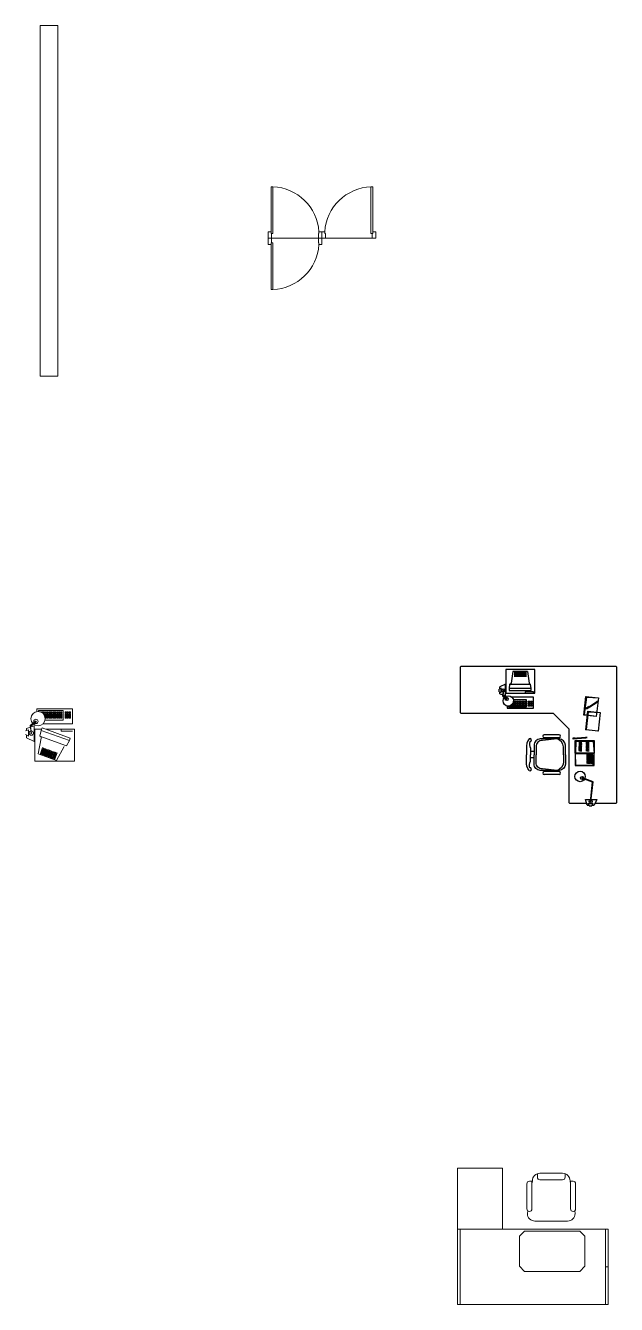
# Model space of a CAD drawing. Header units: millimetres. Extents: x -12161372 to 46643, y -9506984 to 15358.
# Drawn here: x 1799 to 2304, y 697 to 1792 of the extents above; entities that cross this region are included whole.
import ezdxf

# ---------------------------------------------------------------- set-up
doc = ezdxf.new("R2010")
doc.units = ezdxf.units.MM
for name, color, linetype, lineweight in [('dinding', 110, 'Continuous', 9), ('furniture', 7, 'Continuous', 5), ('pintu', 7, 'Continuous', 13)]:
    doc.layers.add(name, color=color, linetype=linetype, lineweight=lineweight)
doc.layers.add('GRID', color=7, linetype='Continuous', plot=False)

# ---------------------------------------------------------------- blocks, each defined once
blk = doc.blocks.new('A$C1906664A')
for points in [[(1.13, 54.14), (58.88, 54.14), (58.88, 24.14), (1.13, 24.14), (1.13, 54.14), (1.13, 39.14), (0, 39.14), (0, 54.14)], [(0, 24.14), (1.13, 24.14), (1.13, 54.14), (0, 54.14)], [(60, 24.14), (58.88, 24.14), (58.88, 54.14), (60, 54.14)], [(9.38, 27), (9.38, 38.99), (11.38, 40.99), (33.36, 40.99), (35.36, 38.99), (35.36, 27), (33.36, 25), (11.38, 25)]]:
    blk.add_lwpolyline(points, close=True)
for points in [[(13.35, 16.9), (13.18, 17.99, -0.414214), (16.18, 20.99), (29.18, 20.99, -0.414214), (32.18, 17.99), (32.01, 16.9)], [(15, 6.16), (15.18, 4.99, 0.414214), (18.18, 1.99), (27.18, 1.99, 0.414214), (30.18, 4.99), (30.36, 6.16)], [(28.18, 2.16), (28.18, 3.57, 0.414214), (27.18, 4.57), (18.18, 4.57, 0.414214), (17.18, 3.57), (17.18, 2.16)]]:
    blk.add_lwpolyline(points, format="xyb")
blk.add_lwpolyline([(60, 24.14), (60, 0), (42.03, 0), (42.03, 24.14)])
for points in [[(15, 5.14), (14, 5.14, -0.414214), (13, 6.14), (13, 16.14, -1), (15, 16.14)], [(32.36, 6.14), (32.36, 16.14, 1), (30.36, 16.14), (30.36, 5.14), (31.36, 5.14, 0.414214)]]:
    blk.add_lwpolyline(points, format="xyb", close=True)

msp = doc.modelspace()

# ---------------------------------------------------------------- linework, layer by layer
at = {"layer": 'dinding'}
msp.add_lwpolyline([(1826.619, 1491.565), (1826.619, 1791.565), (1811.619, 1791.565), (1811.619, 1491.565)], close=True, dxfattribs=at)
at = {"layer": 'furniture'}
for p, q in [((1808.604, 1206.946), (1839.201, 1206.946)), ((1808.604, 1204.442), (1808.604, 1206.946)), ((1810.214, 1204.544), (1810.214, 1205.336)), ((1810.214, 1205.336), (1831.149, 1205.336)), ((1831.149, 1205.336), (1831.149, 1197.284)), ((1839.201, 1206.946), (1839.201, 1194.063)), ((1803.122, 1192.552), (1807.728, 1196.372)), ((1803.464, 1191.899), (1808.147, 1195.773)), ((1839.201, 1194.063), (1814.013, 1194.063)), ((1831.149, 1197.284), (1815.773, 1197.284)), ((1799.126, 1187.995), (1801.712, 1188.848)), ((1801.712, 1183.557), (1799.126, 1184.811)), ((1799.915, 1190.163), (1806.38, 1192.296)), ((1799.915, 1190.163), (1799.915, 1188.255)), ((1799.915, 1184.428), (1799.915, 1182.202)), ((1806.38, 1179.067), (1799.915, 1182.202)), ((1801.712, 1188.848), (1801.712, 1183.557)), ((1803.875, 1186.458), (1803.122, 1192.552)), ((1804.128, 1185.773), (1803.464, 1191.899)), ((1806.38, 1192.296), (1806.38, 1179.067)), ((1807.001, 1162.066), (1807.001, 1189.442)), ((1807.001, 1189.442), (1812.796, 1189.442)), ((1811.433, 1183.589), (1812.44, 1188.464)), ((1811.433, 1183.589), (1834.208, 1175.299)), ((1812.44, 1188.464), (1813.218, 1190.604)), ((1836.591, 1179.674), (1812.44, 1188.464)), ((1813.218, 1190.604), (1837.37, 1181.814)), ((1816.41, 1189.442), (1840.818, 1189.442)), ((1829.546, 1187.832), (1829.546, 1189.442)), ((1839.208, 1187.832), (1829.546, 1187.832)), ((1840.818, 1189.442), (1840.818, 1162.066)), ((1809.774, 1168.331), (1812.548, 1181.768)), ((1811.517, 1167.697), (1813.71, 1173.72)), ((1812.203, 1167.447), (1814.396, 1173.47)), ((1812.889, 1167.197), (1815.082, 1173.221)), ((1813.576, 1166.948), (1815.768, 1172.971)), ((1814.262, 1166.698), (1816.454, 1172.721)), ((1814.948, 1166.448), (1817.14, 1172.471)), ((1815.634, 1166.198), (1817.826, 1172.222)), ((1816.32, 1165.949), (1818.512, 1171.972)), ((1817.006, 1165.699), (1819.199, 1171.722)), ((1817.692, 1165.449), (1819.885, 1171.473)), ((1818.378, 1165.199), (1820.571, 1171.223)), ((1819.065, 1164.95), (1821.257, 1170.973)), ((1819.065, 1164.95), (1821.257, 1170.973)), ((1825.672, 1162.545), (1832.184, 1174.622)), ((1836.591, 1179.674), (1834.208, 1175.299)), ((1837.37, 1181.814), (1836.591, 1179.674)), ((1840.818, 1162.066), (1807.001, 1162.066)), ((1825.672, 1162.545), (1809.774, 1168.331)), ((1819.751, 1164.7), (1821.943, 1170.723)), ((1820.437, 1164.45), (1822.629, 1170.474)), ((1821.123, 1164.201), (1823.315, 1170.224)), ((1821.809, 1163.951), (1824.001, 1169.974)), ((1822.495, 1163.701), (1824.687, 1169.724)), ((1823.181, 1163.451), (1825.374, 1169.475)), ((1823.867, 1163.202), (1826.06, 1169.225))]:
    msp.add_line(p, q, dxfattribs=at)
for points in [[(1812.02, 1204.137), (1812.02, 1204.449), (1810.982, 1204.449), (1810.982, 1204.442)], [(1813.782, 1203.071), (1813.782, 1203.456), (1813.288, 1203.456)], [(1814.872, 1201.831), (1815.317, 1201.831), (1815.317, 1202.418), (1814.43, 1202.418)], [(1815.317, 1201.037), (1815.317, 1201.47), (1815.094, 1201.47)]]:
    msp.add_lwpolyline(points, dxfattribs=at)
for points in [[(1813.782, 1204.449), (1812.743, 1204.449), (1812.743, 1203.862), (1813.782, 1203.862)], [(1815.317, 1204.449), (1814.279, 1204.449), (1814.279, 1203.862), (1815.317, 1203.862)], [(1817.079, 1204.449), (1816.04, 1204.449), (1816.04, 1203.862), (1817.079, 1203.862)], [(1818.569, 1204.449), (1817.531, 1204.449), (1817.531, 1203.862), (1818.569, 1203.862)], [(1820.331, 1204.449), (1819.292, 1204.449), (1819.292, 1203.862), (1820.331, 1203.862)], [(1821.866, 1204.449), (1820.828, 1204.449), (1820.828, 1203.862), (1821.866, 1203.862)], [(1823.628, 1204.449), (1822.589, 1204.449), (1822.589, 1203.862), (1823.628, 1203.862)], [(1825.028, 1204.449), (1823.989, 1204.449), (1823.989, 1203.862), (1825.028, 1203.862)], [(1826.789, 1204.449), (1825.75, 1204.449), (1825.75, 1203.862), (1826.789, 1203.862)], [(1828.325, 1204.449), (1827.286, 1204.449), (1827.286, 1203.862), (1828.325, 1203.862)], [(1830.086, 1204.449), (1829.047, 1204.449), (1829.047, 1203.862), (1830.086, 1203.862)], [(1834.106, 1204.449), (1833.067, 1204.449), (1833.067, 1203.862), (1834.106, 1203.862)], [(1835.641, 1204.449), (1834.603, 1204.449), (1834.603, 1203.862), (1835.641, 1203.862)], [(1837.403, 1204.449), (1836.364, 1204.449), (1836.364, 1203.862), (1837.403, 1203.862)], [(1815.317, 1203.456), (1814.279, 1203.456), (1814.279, 1202.869), (1815.317, 1202.869)], [(1817.079, 1203.456), (1816.04, 1203.456), (1816.04, 1202.869), (1817.079, 1202.869)], [(1817.079, 1202.418), (1816.04, 1202.418), (1816.04, 1201.831), (1817.079, 1201.831)], [(1817.079, 1201.47), (1816.04, 1201.47), (1816.04, 1200.884), (1817.079, 1200.884)], [(1817.079, 1200.477), (1816.04, 1200.477), (1816.04, 1199.891), (1817.079, 1199.891)], [(1817.079, 1199.439), (1816.04, 1199.439), (1816.04, 1198.852), (1817.079, 1198.852)], [(1818.569, 1203.456), (1817.531, 1203.456), (1817.531, 1202.869), (1818.569, 1202.869)], [(1818.569, 1202.418), (1817.531, 1202.418), (1817.531, 1201.831), (1818.569, 1201.831)], [(1818.569, 1201.47), (1817.531, 1201.47), (1817.531, 1200.884), (1818.569, 1200.884)], [(1818.569, 1200.477), (1817.531, 1200.477), (1817.531, 1199.891), (1818.569, 1199.891)], [(1818.569, 1199.439), (1817.531, 1199.439), (1817.531, 1198.852), (1818.569, 1198.852)], [(1820.331, 1203.456), (1819.292, 1203.456), (1819.292, 1202.869), (1820.331, 1202.869)], [(1820.331, 1202.418), (1819.292, 1202.418), (1819.292, 1201.831), (1820.331, 1201.831)], [(1820.331, 1201.47), (1819.292, 1201.47), (1819.292, 1200.884), (1820.331, 1200.884)], [(1820.331, 1200.477), (1819.292, 1200.477), (1819.292, 1199.891), (1820.331, 1199.891)], [(1820.331, 1199.439), (1819.292, 1199.439), (1819.292, 1198.852), (1820.331, 1198.852)], [(1821.866, 1203.456), (1820.828, 1203.456), (1820.828, 1202.869), (1821.866, 1202.869)], [(1821.866, 1202.418), (1820.828, 1202.418), (1820.828, 1201.831), (1821.866, 1201.831)], [(1821.866, 1201.47), (1820.828, 1201.47), (1820.828, 1200.884), (1821.866, 1200.884)], [(1821.866, 1200.477), (1820.828, 1200.477), (1820.828, 1199.891), (1821.866, 1199.891)], [(1821.866, 1199.439), (1820.828, 1199.439), (1820.828, 1198.852), (1821.866, 1198.852)], [(1823.628, 1203.456), (1822.589, 1203.456), (1822.589, 1202.869), (1823.628, 1202.869)], [(1823.628, 1202.418), (1822.589, 1202.418), (1822.589, 1201.831), (1823.628, 1201.831)], [(1823.628, 1201.47), (1822.589, 1201.47), (1822.589, 1200.884), (1823.628, 1200.884)], [(1823.628, 1200.477), (1822.589, 1200.477), (1822.589, 1199.891), (1823.628, 1199.891)], [(1823.628, 1199.439), (1822.589, 1199.439), (1822.589, 1198.852), (1823.628, 1198.852)], [(1825.028, 1203.456), (1823.989, 1203.456), (1823.989, 1202.869), (1825.028, 1202.869)], [(1825.028, 1202.418), (1823.989, 1202.418), (1823.989, 1201.831), (1825.028, 1201.831)], [(1825.028, 1201.47), (1823.989, 1201.47), (1823.989, 1200.884), (1825.028, 1200.884)], [(1825.028, 1200.477), (1823.989, 1200.477), (1823.989, 1199.891), (1825.028, 1199.891)], [(1825.028, 1199.439), (1823.989, 1199.439), (1823.989, 1198.852), (1825.028, 1198.852)], [(1826.789, 1203.456), (1825.75, 1203.456), (1825.75, 1202.869), (1826.789, 1202.869)], [(1826.789, 1202.418), (1825.75, 1202.418), (1825.75, 1201.831), (1826.789, 1201.831)], [(1826.789, 1201.47), (1825.75, 1201.47), (1825.75, 1200.884), (1826.789, 1200.884)], [(1826.789, 1200.477), (1825.75, 1200.477), (1825.75, 1199.891), (1826.789, 1199.891)], [(1826.789, 1199.439), (1825.75, 1199.439), (1825.75, 1198.852), (1826.789, 1198.852)], [(1828.325, 1203.456), (1827.286, 1203.456), (1827.286, 1202.869), (1828.325, 1202.869)], [(1828.325, 1202.418), (1827.286, 1202.418), (1827.286, 1201.831), (1828.325, 1201.831)], [(1828.325, 1201.47), (1827.286, 1201.47), (1827.286, 1200.884), (1828.325, 1200.884)], [(1828.325, 1200.477), (1827.286, 1200.477), (1827.286, 1199.891), (1828.325, 1199.891)], [(1828.325, 1199.439), (1827.286, 1199.439), (1827.286, 1198.852), (1828.325, 1198.852)], [(1830.086, 1203.456), (1829.047, 1203.456), (1829.047, 1202.869), (1830.086, 1202.869)], [(1830.086, 1202.418), (1829.047, 1202.418), (1829.047, 1201.831), (1830.086, 1201.831)], [(1830.086, 1201.47), (1829.047, 1201.47), (1829.047, 1200.884), (1830.086, 1200.884)], [(1830.086, 1200.477), (1829.047, 1200.477), (1829.047, 1199.891), (1830.086, 1199.891)], [(1830.086, 1199.439), (1829.047, 1199.439), (1829.047, 1198.852), (1830.086, 1198.852)], [(1834.106, 1203.456), (1833.067, 1203.456), (1833.067, 1202.869), (1834.106, 1202.869)], [(1834.106, 1202.418), (1833.067, 1202.418), (1833.067, 1201.831), (1834.106, 1201.831)], [(1834.106, 1201.47), (1833.067, 1201.47), (1833.067, 1200.884), (1834.106, 1200.884)], [(1834.106, 1200.477), (1833.067, 1200.477), (1833.067, 1199.891), (1834.106, 1199.891)], [(1834.106, 1199.439), (1833.067, 1199.439), (1833.067, 1198.852), (1834.106, 1198.852)], [(1835.641, 1203.456), (1834.603, 1203.456), (1834.603, 1202.869), (1835.641, 1202.869)], [(1835.641, 1202.418), (1834.603, 1202.418), (1834.603, 1201.831), (1835.641, 1201.831)], [(1835.641, 1201.47), (1834.603, 1201.47), (1834.603, 1200.884), (1835.641, 1200.884)], [(1835.641, 1200.477), (1834.603, 1200.477), (1834.603, 1199.891), (1835.641, 1199.891)], [(1835.641, 1199.439), (1834.603, 1199.439), (1834.603, 1198.852), (1835.641, 1198.852)], [(1837.403, 1203.456), (1836.364, 1203.456), (1836.364, 1202.869), (1837.403, 1202.869)], [(1837.403, 1202.418), (1836.364, 1202.418), (1836.364, 1201.831), (1837.403, 1201.831)], [(1837.403, 1201.47), (1836.364, 1201.47), (1836.364, 1200.884), (1837.403, 1200.884)], [(1837.403, 1200.477), (1836.364, 1200.477), (1836.364, 1199.891), (1837.403, 1199.891)], [(1837.403, 1199.439), (1836.364, 1199.439), (1836.364, 1198.852), (1837.403, 1198.852)]]:
    msp.add_lwpolyline(points, close=True, dxfattribs=at)
for centre, radius in [((1809.791, 1198.462), 6.097), ((1807.984, 1196.114), 1.84), ((1804.001, 1186.116), 1.84)]:
    msp.add_circle(centre, radius, dxfattribs=at)
for centre, radius, start, end in [((1807.938, 1196.073), 0.365, 304.975118, 124.975118), ((1804.001, 1186.116), 0.365, 110.236198, 290.236198), ((1810.953, 1182.043), 1.619, 346.43376, 72.748041)]:
    msp.add_arc(centre, radius, start, end, dxfattribs=at)
at = {"layer": 'GRID'}
for p, q in [((2234.8, 1240.437), (2209.919, 1240.437)), ((2209.919, 1240.437), (2209.919, 1220.295)), ((2215.841, 1238.896), (2214.378, 1228.908)), ((2228.289, 1238.896), (2215.841, 1238.896)), ((2217.206, 1238.896), (2217.206, 1234.18)), ((2217.743, 1238.896), (2217.743, 1234.18)), ((2218.281, 1238.896), (2218.281, 1234.18)), ((2218.818, 1238.896), (2218.818, 1234.18)), ((2219.355, 1238.896), (2219.355, 1234.18)), ((2219.892, 1238.896), (2219.892, 1234.18)), ((2220.429, 1238.896), (2220.429, 1234.18)), ((2220.967, 1238.896), (2220.967, 1234.18)), ((2221.504, 1238.896), (2221.504, 1234.18)), ((2222.041, 1238.896), (2222.041, 1234.18)), ((2222.578, 1238.896), (2222.578, 1234.18)), ((2223.115, 1238.896), (2223.115, 1234.18)), ((2223.115, 1238.896), (2223.115, 1234.18)), ((2223.653, 1238.896), (2223.653, 1234.18)), ((2224.19, 1238.896), (2224.19, 1234.18)), ((2224.727, 1238.896), (2224.727, 1234.18)), ((2225.264, 1238.896), (2225.264, 1234.18)), ((2225.801, 1238.896), (2225.801, 1234.18)), ((2226.339, 1238.896), (2226.339, 1234.18)), ((2226.876, 1238.896), (2226.876, 1234.18)), ((2228.289, 1238.896), (2229.752, 1228.908)), ((2234.8, 1220.295), (2234.8, 1240.437)), ((2209.463, 1227.929), (2204.706, 1225.623)), ((2209.463, 1218.196), (2209.463, 1227.929)), ((2213.149, 1227.93), (2212.618, 1224.306)), ((2213.149, 1227.93), (2230.981, 1227.93)), ((2231.527, 1224.306), (2230.981, 1227.93)), ((2206.028, 1224.626), (2204.125, 1223.703)), ((2204.125, 1221.36), (2204.125, 1223.703)), ((2204.125, 1221.36), (2206.028, 1220.732)), ((2204.706, 1223.985), (2204.706, 1225.623)), ((2204.706, 1219.766), (2204.706, 1221.169)), ((2204.706, 1219.766), (2209.463, 1218.196)), ((2206.028, 1220.732), (2206.028, 1224.626)), ((2207.619, 1222.491), (2207.066, 1218.008)), ((2207.066, 1218.008), (2210.454, 1215.197)), ((2207.805, 1222.995), (2207.317, 1218.488)), ((2207.317, 1218.488), (2210.762, 1215.637)), ((2209.919, 1220.295), (2234.8, 1220.295)), ((2231.527, 1224.306), (2212.618, 1224.306)), ((2212.618, 1224.306), (2212.618, 1222.631)), ((2212.618, 1222.631), (2231.527, 1222.631)), ((2233.61, 1216.896), (2215.078, 1216.896)), ((2233.615, 1221.48), (2226.506, 1221.48)), ((2226.506, 1221.48), (2226.506, 1220.295)), ((2231.527, 1222.631), (2231.527, 1224.306)), ((2233.61, 1207.417), (2233.61, 1216.896)), ((2233.615, 1220.295), (2233.615, 1221.48)), ((2277.156, 1201.92), (2279.039, 1216.818)), ((2278.424, 1217.556), (2279.039, 1216.818)), ((2279.039, 1216.818), (2289.1, 1216.35)), ((2211.098, 1209.259), (2211.098, 1207.417)), ((2211.098, 1207.417), (2233.61, 1207.417)), ((2212.283, 1209.184), (2212.283, 1208.602)), ((2212.283, 1208.602), (2227.686, 1208.602)), ((2227.686, 1214.526), (2216.373, 1214.526)), ((2227.686, 1208.602), (2227.686, 1214.526)), ((2278.49, 1207.619), (2279.815, 1208.455)), ((2278.612, 1207.425), (2278.49, 1207.619)), ((2278.508, 1207.422), (2281.228, 1209.14)), ((2278.978, 1206.678), (2278.508, 1207.422)), ((2278.612, 1207.425), (2279.937, 1208.261)), ((2278.753, 1189.34), (2280.635, 1204.238)), ((2281.693, 1208.392), (2278.978, 1206.678)), ((2279.937, 1208.261), (2279.815, 1208.455)), ((2280.021, 1204.977), (2280.635, 1204.238)), ((2280.635, 1204.238), (2290.697, 1203.77)), ((2281.228, 1209.14), (2281.621, 1208.517)), ((2281.329, 1208.968), (2287.844, 1213.081)), ((2281.616, 1208.514), (2288.131, 1212.627)), ((2281.616, 1208.514), (2281.693, 1208.392)), ((2288.8, 1213.401), (2287.844, 1213.081)), ((2288.131, 1212.627), (2288.8, 1213.401)), ((2250.745, 1202.988), (2264.175, 1189.568)), ((2277.156, 1201.92), (2276.615, 1201.542)), ((2277.156, 1201.92), (2287.096, 1200.558)), ((2287.096, 1200.558), (2287.291, 1200.346)), ((2255.514, 1184.67), (2242.773, 1184.67)), ((2255.514, 1182.082), (2242.773, 1182.082)), ((2267.5, 1181.861), (2270.704, 1182.152)), ((2267.574, 1182.044), (2269.134, 1182.185)), ((2267.595, 1181.815), (2267.574, 1182.044)), ((2267.595, 1181.815), (2269.155, 1181.957)), ((2269.155, 1181.957), (2269.134, 1182.185)), ((2270.704, 1182.152), (2270.77, 1181.418)), ((2270.716, 1181.952), (2278.389, 1182.649)), ((2270.765, 1181.417), (2278.438, 1182.114)), ((2278.212, 1188.963), (2278.753, 1189.34)), ((2279.386, 1182.499), (2278.389, 1182.649)), ((2278.438, 1182.114), (2279.386, 1182.499)), ((2278.753, 1189.34), (2288.692, 1187.978)), ((2288.692, 1187.978), (2288.887, 1187.766)), ((2267.58, 1180.984), (2267.5, 1181.861)), ((2270.778, 1181.274), (2267.58, 1180.984)), ((2269.207, 1179.767), (2269.643, 1179.272)), ((2269.643, 1179.272), (2269.405, 1169.242)), ((2269.643, 1179.272), (2284.658, 1179.073)), ((2270.765, 1181.417), (2270.778, 1181.274)), ((2285.323, 1179.767), (2284.658, 1179.073)), ((2284.658, 1179.073), (2285.323, 1169.023)), ((2234.128, 1170.331), (2230.977, 1170.331)), ((2234.128, 1164.959), (2230.977, 1164.959)), ((2269.405, 1169.242), (2269.217, 1169.024)), ((2269.643, 1158.774), (2269.405, 1168.804)), ((2269.405, 1168.804), (2285.323, 1168.804)), ((2284.658, 1158.972), (2285.323, 1169.023)), ((2255.514, 1153.208), (2242.773, 1153.208)), ((2255.514, 1150.62), (2242.773, 1150.62)), ((2269.643, 1158.774), (2284.658, 1158.972)), ((2284.014, 1144.138), (2274.906, 1147.527)), ((2284.494, 1144.389), (2275.346, 1147.835)), ((2282.199, 1127.411), (2284.014, 1144.138)), ((2282.703, 1127.597), (2284.494, 1144.389)), ((2277.905, 1129.254), (2287.638, 1129.254)), ((2279.474, 1124.497), (2277.905, 1129.254)), ((2287.638, 1129.254), (2285.331, 1124.497)), ((2279.474, 1124.497), (2280.877, 1124.497)), ((2280.441, 1125.82), (2284.334, 1125.82)), ((2281.069, 1123.917), (2280.441, 1125.82)), ((2281.069, 1123.917), (2283.411, 1123.917)), ((2284.334, 1125.82), (2283.411, 1123.917)), ((2283.693, 1124.497), (2285.331, 1124.497))]:
    msp.add_line(p, q, dxfattribs=at)
for points in [[(2250.745, 1202.988), (2171.74, 1202.988, -0.41421356), (2171.203, 1203.525), (2171.203, 1242.74, -0.41421356), (2171.74, 1243.277), (2264.712, 1243.277)], [(2264.712, 1243.277), (2303.927, 1243.277, -0.41421356), (2304.464, 1242.74), (2304.464, 1126.552, -0.41421356), (2303.927, 1126.015), (2286.067, 1126.015)], [(2278.973, 1126.015), (2264.712, 1126.015, -0.41421356), (2264.175, 1126.552), (2264.175, 1189.568)], [(2229.844, 1181.311, 0.20706567), (2227.503, 1173.141), (2227.503, 1167.645)], [(2230.332, 1178.875, 0.21457838), (2230.977, 1173.164), (2230.977, 1167.645)], [(2260.881, 1167.645), (2260.881, 1175.703, 0.41421356), (2255.509, 1181.075), (2239.393, 1181.075, 0.41837619), (2234.128, 1175.703), (2234.128, 1167.645)], [(2259.192, 1167.645), (2259.192, 1174.498, 0.28027969), (2253.82, 1181.075), (2241.145, 1179.87, 0.41837619), (2235.881, 1174.498), (2235.881, 1167.645)], [(2229.844, 1153.979, -0.20706567), (2227.503, 1162.149), (2227.503, 1167.645)], [(2230.332, 1156.415, -0.21457838), (2230.977, 1162.126), (2230.977, 1167.645)], [(2260.881, 1167.645), (2260.881, 1159.587, -0.41421356), (2255.509, 1154.215), (2239.393, 1154.215, -0.41837619), (2234.128, 1159.587), (2234.128, 1167.645)], [(2259.192, 1167.645), (2259.192, 1160.792, -0.28027969), (2253.82, 1154.215), (2241.145, 1155.42, -0.41837619), (2235.881, 1160.792), (2235.881, 1167.645)]]:
    msp.add_lwpolyline(points, format="xyb", dxfattribs=at)
for points in [[(2287.291, 1200.336), (2276.615, 1201.542), (2278.424, 1217.556), (2289.1, 1216.35)], [(2214.908, 1209.254), (2214.144, 1209.254), (2214.144, 1209.686), (2214.908, 1209.686)], [(2216.038, 1209.985), (2215.274, 1209.985), (2215.274, 1210.417), (2216.038, 1210.417)], [(2216.038, 1209.254), (2215.274, 1209.254), (2215.274, 1209.686), (2216.038, 1209.686)], [(2217.334, 1212.94), (2216.57, 1212.94), (2216.57, 1213.372), (2217.334, 1213.372)], [(2217.334, 1212.177), (2216.57, 1212.177), (2216.57, 1212.608), (2217.334, 1212.608)], [(2217.334, 1211.446), (2216.57, 1211.446), (2216.57, 1211.878), (2217.334, 1211.878)], [(2217.334, 1210.749), (2216.57, 1210.749), (2216.57, 1211.18), (2217.334, 1211.18)], [(2217.334, 1209.985), (2216.57, 1209.985), (2216.57, 1210.417), (2217.334, 1210.417)], [(2217.334, 1209.254), (2216.57, 1209.254), (2216.57, 1209.686), (2217.334, 1209.686)], [(2218.43, 1212.94), (2217.666, 1212.94), (2217.666, 1213.372), (2218.43, 1213.372)], [(2218.43, 1212.177), (2217.666, 1212.177), (2217.666, 1212.608), (2218.43, 1212.608)], [(2218.43, 1211.446), (2217.666, 1211.446), (2217.666, 1211.878), (2218.43, 1211.878)], [(2218.43, 1210.749), (2217.666, 1210.749), (2217.666, 1211.18), (2218.43, 1211.18)], [(2218.43, 1209.985), (2217.666, 1209.985), (2217.666, 1210.417), (2218.43, 1210.417)], [(2218.43, 1209.254), (2217.666, 1209.254), (2217.666, 1209.686), (2218.43, 1209.686)], [(2219.726, 1212.94), (2218.962, 1212.94), (2218.962, 1213.372), (2219.726, 1213.372)], [(2219.726, 1212.177), (2218.962, 1212.177), (2218.962, 1212.608), (2219.726, 1212.608)], [(2219.726, 1211.446), (2218.962, 1211.446), (2218.962, 1211.878), (2219.726, 1211.878)], [(2219.726, 1210.749), (2218.962, 1210.749), (2218.962, 1211.18), (2219.726, 1211.18)], [(2219.726, 1209.985), (2218.962, 1209.985), (2218.962, 1210.417), (2219.726, 1210.417)], [(2219.726, 1209.254), (2218.962, 1209.254), (2218.962, 1209.686), (2219.726, 1209.686)], [(2220.856, 1212.94), (2220.092, 1212.94), (2220.092, 1213.372), (2220.856, 1213.372)], [(2220.856, 1212.177), (2220.092, 1212.177), (2220.092, 1212.608), (2220.856, 1212.608)], [(2220.856, 1211.446), (2220.092, 1211.446), (2220.092, 1211.878), (2220.856, 1211.878)], [(2220.856, 1210.749), (2220.092, 1210.749), (2220.092, 1211.18), (2220.856, 1211.18)], [(2220.856, 1209.985), (2220.092, 1209.985), (2220.092, 1210.417), (2220.856, 1210.417)], [(2220.856, 1209.254), (2220.092, 1209.254), (2220.092, 1209.686), (2220.856, 1209.686)], [(2222.152, 1212.94), (2221.388, 1212.94), (2221.388, 1213.372), (2222.152, 1213.372)], [(2222.152, 1212.177), (2221.388, 1212.177), (2221.388, 1212.608), (2222.152, 1212.608)], [(2222.152, 1211.446), (2221.388, 1211.446), (2221.388, 1211.878), (2222.152, 1211.878)], [(2222.152, 1210.749), (2221.388, 1210.749), (2221.388, 1211.18), (2222.152, 1211.18)], [(2222.152, 1209.985), (2221.388, 1209.985), (2221.388, 1210.417), (2222.152, 1210.417)], [(2222.152, 1209.254), (2221.388, 1209.254), (2221.388, 1209.686), (2222.152, 1209.686)], [(2223.182, 1212.94), (2222.418, 1212.94), (2222.418, 1213.372), (2223.182, 1213.372)], [(2223.182, 1212.177), (2222.418, 1212.177), (2222.418, 1212.608), (2223.182, 1212.608)], [(2223.182, 1211.446), (2222.418, 1211.446), (2222.418, 1211.878), (2223.182, 1211.878)], [(2223.182, 1210.749), (2222.418, 1210.749), (2222.418, 1211.18), (2223.182, 1211.18)], [(2223.182, 1209.985), (2222.418, 1209.985), (2222.418, 1210.417), (2223.182, 1210.417)], [(2223.182, 1209.254), (2222.418, 1209.254), (2222.418, 1209.686), (2223.182, 1209.686)], [(2224.478, 1212.94), (2223.714, 1212.94), (2223.714, 1213.372), (2224.478, 1213.372)], [(2224.478, 1212.177), (2223.714, 1212.177), (2223.714, 1212.608), (2224.478, 1212.608)], [(2224.478, 1211.446), (2223.714, 1211.446), (2223.714, 1211.878), (2224.478, 1211.878)], [(2224.478, 1210.749), (2223.714, 1210.749), (2223.714, 1211.18), (2224.478, 1211.18)], [(2224.478, 1209.985), (2223.714, 1209.985), (2223.714, 1210.417), (2224.478, 1210.417)], [(2224.478, 1209.254), (2223.714, 1209.254), (2223.714, 1209.686), (2224.478, 1209.686)], [(2225.608, 1212.94), (2224.844, 1212.94), (2224.844, 1213.372), (2225.608, 1213.372)], [(2225.608, 1212.177), (2224.844, 1212.177), (2224.844, 1212.608), (2225.608, 1212.608)], [(2225.608, 1211.446), (2224.844, 1211.446), (2224.844, 1211.878), (2225.608, 1211.878)], [(2225.608, 1210.749), (2224.844, 1210.749), (2224.844, 1211.18), (2225.608, 1211.18)], [(2225.608, 1209.985), (2224.844, 1209.985), (2224.844, 1210.417), (2225.608, 1210.417)], [(2225.608, 1209.254), (2224.844, 1209.254), (2224.844, 1209.686), (2225.608, 1209.686)], [(2226.904, 1212.94), (2226.139, 1212.94), (2226.139, 1213.372), (2226.904, 1213.372)], [(2226.904, 1212.177), (2226.139, 1212.177), (2226.139, 1212.608), (2226.904, 1212.608)], [(2226.904, 1211.446), (2226.139, 1211.446), (2226.139, 1211.878), (2226.904, 1211.878)], [(2226.904, 1210.749), (2226.139, 1210.749), (2226.139, 1211.18), (2226.904, 1211.18)], [(2226.904, 1209.985), (2226.139, 1209.985), (2226.139, 1210.417), (2226.904, 1210.417)], [(2226.904, 1209.254), (2226.139, 1209.254), (2226.139, 1209.686), (2226.904, 1209.686)], [(2229.861, 1212.94), (2229.097, 1212.94), (2229.097, 1213.372), (2229.861, 1213.372)], [(2229.861, 1212.177), (2229.097, 1212.177), (2229.097, 1212.608), (2229.861, 1212.608)], [(2229.861, 1211.446), (2229.097, 1211.446), (2229.097, 1211.878), (2229.861, 1211.878)], [(2229.861, 1210.749), (2229.097, 1210.749), (2229.097, 1211.18), (2229.861, 1211.18)], [(2229.861, 1209.985), (2229.097, 1209.985), (2229.097, 1210.417), (2229.861, 1210.417)], [(2229.861, 1209.254), (2229.097, 1209.254), (2229.097, 1209.686), (2229.861, 1209.686)], [(2230.991, 1212.94), (2230.227, 1212.94), (2230.227, 1213.372), (2230.991, 1213.372)], [(2230.991, 1212.177), (2230.227, 1212.177), (2230.227, 1212.608), (2230.991, 1212.608)], [(2230.991, 1211.446), (2230.227, 1211.446), (2230.227, 1211.878), (2230.991, 1211.878)], [(2230.991, 1210.749), (2230.227, 1210.749), (2230.227, 1211.18), (2230.991, 1211.18)], [(2230.991, 1209.985), (2230.227, 1209.985), (2230.227, 1210.417), (2230.991, 1210.417)], [(2230.991, 1209.254), (2230.227, 1209.254), (2230.227, 1209.686), (2230.991, 1209.686)], [(2232.287, 1212.94), (2231.523, 1212.94), (2231.523, 1213.372), (2232.287, 1213.372)], [(2232.287, 1212.177), (2231.523, 1212.177), (2231.523, 1212.608), (2232.287, 1212.608)], [(2232.287, 1211.446), (2231.523, 1211.446), (2231.523, 1211.878), (2232.287, 1211.878)], [(2232.287, 1210.749), (2231.523, 1210.749), (2231.523, 1211.18), (2232.287, 1211.18)], [(2232.287, 1209.985), (2231.523, 1209.985), (2231.523, 1210.417), (2232.287, 1210.417)], [(2232.287, 1209.254), (2231.523, 1209.254), (2231.523, 1209.686), (2232.287, 1209.686)], [(2288.888, 1187.756), (2278.212, 1188.963), (2280.021, 1204.977), (2290.697, 1203.77)], [(2269.207, 1169.023), (2269.207, 1179.767), (2285.323, 1179.767), (2285.323, 1169.023)], [(2269.207, 1169.023), (2269.207, 1158.279), (2285.323, 1158.279), (2285.323, 1169.023)]]:
    msp.add_lwpolyline(points, close=True, dxfattribs=at)
for points in [[(2213.612, 1209.484), (2213.612, 1209.254), (2212.848, 1209.254), (2212.848, 1209.26)], [(2214.908, 1210.268), (2214.908, 1209.985), (2214.545, 1209.985)], [(2215.71, 1211.18), (2216.038, 1211.18), (2216.038, 1210.749), (2215.385, 1210.749)], [(2216.038, 1211.765), (2216.038, 1211.446), (2215.874, 1211.446)]]:
    msp.add_lwpolyline(points, dxfattribs=at)
for centre, radius in [((2207.712, 1222.743), 1.354), ((2211.972, 1213.659), 4.486), ((2210.642, 1215.387), 1.354), ((2273.368, 1149.044), 4.486), ((2275.095, 1147.715), 1.354), ((2282.451, 1127.504), 1.354)]:
    msp.add_circle(centre, radius, dxfattribs=at)
for centre, radius, start, end in [((2213.206, 1229.12), 1.191, 267.251959, 353.56624), ((2230.924, 1229.12), 1.191, 186.43376, 272.748041), ((2207.712, 1222.743), 0.269, 69.763802, 249.763802), ((2210.608, 1215.417), 0.269, 235.024882, 55.024882), ((2242.773, 1183.376), 1.294, 90, 270), ((2255.277, 1183.375), 1.314, 280.358038, 79.421937), ((2230.504, 1180.176), 1.313, 262.465153, 120.177201), ((2230.504, 1155.114), 1.313, 239.822799, 97.534847), ((2242.773, 1151.914), 1.294, 90, 270), ((2255.272, 1151.911), 1.314, 280.578063, 79.641962), ((2275.126, 1147.681), 0.269, 34.975118, 214.975118), ((2282.451, 1127.504), 0.269, 200.236198, 20.236198)]:
    msp.add_arc(centre, radius, start, end, dxfattribs=at)
for points in [[(2272.796, 1170.62), (2272.728, 1171.17), (2272.659, 1171.445), (2272.736, 1171.87), (2272.659, 1172.133), (2272.736, 1172.557), (2272.59, 1172.82), (2272.805, 1173.244), (2272.659, 1173.439), (2272.805, 1174.001), (2272.659, 1174.195), (2272.805, 1174.55), (2272.728, 1174.676), (2272.888, 1175.643), (2272.743, 1175.768), (2272.888, 1176.056), (2272.82, 1176.88), (2272.957, 1177.018), (2272.811, 1177.143), (2272.88, 1177.349), (2272.811, 1177.487), (2272.8, 1177.977), (2272.743, 1178.243), (2272.811, 1178.449), (2272.674, 1178.587), (2272.743, 1178.655), (2272.743, 1178.724)], [(2273.633, 1170.397), (2273.565, 1170.947), (2273.496, 1171.222), (2273.573, 1171.646), (2273.496, 1171.909), (2273.573, 1172.334), (2273.427, 1172.597), (2273.642, 1173.021), (2273.496, 1173.215), (2273.642, 1173.777), (2273.496, 1173.971), (2273.642, 1174.327), (2273.565, 1174.452), (2273.725, 1175.42), (2273.58, 1175.545), (2273.725, 1175.832), (2273.657, 1176.657), (2273.794, 1176.794), (2273.648, 1176.92), (2273.717, 1177.126), (2273.648, 1177.263), (2273.637, 1177.754), (2273.58, 1178.02), (2273.648, 1178.226), (2273.511, 1178.363), (2273.58, 1178.432), (2273.58, 1178.501)], [(2274.694, 1170.341), (2274.625, 1170.891), (2274.556, 1171.166), (2274.633, 1171.591), (2274.556, 1171.853), (2274.633, 1172.278), (2274.488, 1172.541), (2274.702, 1172.965), (2274.556, 1173.159), (2274.702, 1173.721), (2274.556, 1173.915), (2274.702, 1174.271), (2274.625, 1174.397), (2274.786, 1175.364), (2274.64, 1175.489), (2274.786, 1175.776), (2274.717, 1176.601), (2274.854, 1176.739), (2274.709, 1176.864), (2274.777, 1177.07), (2274.709, 1177.208), (2274.697, 1177.698), (2274.64, 1177.964), (2274.709, 1178.17), (2274.571, 1178.307), (2274.64, 1178.376), (2274.64, 1178.445)], [(2278.935, 1170.732), (2278.866, 1171.282), (2278.798, 1171.557), (2278.875, 1171.981), (2278.798, 1172.244), (2278.875, 1172.669), (2278.729, 1172.932), (2278.943, 1173.356), (2278.798, 1173.55), (2278.943, 1174.112), (2278.798, 1174.306), (2278.943, 1174.662), (2278.866, 1174.788), (2279.027, 1175.755), (2278.881, 1175.88), (2279.027, 1176.167), (2278.958, 1176.992), (2279.096, 1177.129), (2278.95, 1177.255), (2279.019, 1177.461), (2278.95, 1177.599), (2278.939, 1178.089), (2278.881, 1178.355), (2278.95, 1178.561), (2278.813, 1178.698), (2278.881, 1178.767), (2278.881, 1178.836)], [(2279.772, 1170.509), (2279.704, 1171.059), (2279.635, 1171.334), (2279.712, 1171.758), (2279.635, 1172.021), (2279.712, 1172.445), (2279.566, 1172.708), (2279.781, 1173.133), (2279.635, 1173.327), (2279.781, 1173.889), (2279.635, 1174.083), (2279.781, 1174.439), (2279.704, 1174.564), (2279.864, 1175.531), (2279.719, 1175.657), (2279.864, 1175.944), (2279.796, 1176.769), (2279.933, 1176.906), (2279.787, 1177.031), (2279.856, 1177.238), (2279.787, 1177.375), (2279.776, 1177.865), (2279.719, 1178.131), (2279.787, 1178.337), (2279.65, 1178.475), (2279.719, 1178.544), (2279.719, 1178.612)], [(2280.833, 1170.453), (2280.764, 1171.003), (2280.695, 1171.278), (2280.772, 1171.702), (2280.695, 1171.965), (2280.772, 1172.39), (2280.627, 1172.652), (2280.841, 1173.077), (2280.695, 1173.271), (2280.841, 1173.833), (2280.695, 1174.027), (2280.841, 1174.383), (2280.764, 1174.508), (2280.925, 1175.476), (2280.779, 1175.601), (2280.925, 1175.888), (2280.856, 1176.713), (2280.993, 1176.85), (2280.848, 1176.976), (2280.916, 1177.182), (2280.848, 1177.319), (2280.836, 1177.81), (2280.779, 1178.075), (2280.848, 1178.282), (2280.71, 1178.419), (2280.779, 1178.488), (2280.779, 1178.557)], [(2279.493, 1160.122), (2279.425, 1160.672), (2279.356, 1160.947), (2279.433, 1161.371), (2279.356, 1161.634), (2279.433, 1162.059), (2279.287, 1162.321), (2279.502, 1162.746), (2279.356, 1162.94), (2279.502, 1163.502), (2279.356, 1163.696), (2279.502, 1164.052), (2279.425, 1164.177), (2279.585, 1165.145), (2279.439, 1165.27), (2279.585, 1165.557), (2279.517, 1166.382), (2279.654, 1166.519), (2279.508, 1166.645), (2279.577, 1166.851), (2279.508, 1166.988), (2279.497, 1167.479), (2279.439, 1167.744), (2279.508, 1167.951), (2279.371, 1168.088), (2279.439, 1168.157), (2279.439, 1168.226)], [(2280.33, 1159.899), (2280.262, 1160.448), (2280.193, 1160.723), (2280.27, 1161.148), (2280.193, 1161.411), (2280.27, 1161.835), (2280.124, 1162.098), (2280.339, 1162.523), (2280.193, 1162.717), (2280.339, 1163.279), (2280.193, 1163.473), (2280.339, 1163.829), (2280.262, 1163.954), (2280.422, 1164.921), (2280.277, 1165.047), (2280.422, 1165.334), (2280.354, 1166.158), (2280.491, 1166.296), (2280.345, 1166.421), (2280.414, 1166.627), (2280.345, 1166.765), (2280.334, 1167.255), (2280.277, 1167.521), (2280.345, 1167.727), (2280.208, 1167.865), (2280.277, 1167.933), (2280.277, 1168.002)], [(2281.391, 1159.843), (2281.322, 1160.393), (2281.253, 1160.668), (2281.33, 1161.092), (2281.253, 1161.355), (2281.33, 1161.779), (2281.185, 1162.042), (2281.399, 1162.467), (2281.253, 1162.661), (2281.399, 1163.223), (2281.253, 1163.417), (2281.399, 1163.773), (2281.322, 1163.898), (2281.483, 1164.865), (2281.337, 1164.991), (2281.483, 1165.278), (2281.414, 1166.103), (2281.551, 1166.24), (2281.406, 1166.365), (2281.474, 1166.572), (2281.406, 1166.709), (2281.394, 1167.199), (2281.337, 1167.465), (2281.406, 1167.671), (2281.268, 1167.809), (2281.337, 1167.878), (2281.337, 1167.946)], [(2282.06, 1160.178), (2281.992, 1160.728), (2281.923, 1161.003), (2282, 1161.427), (2281.923, 1161.69), (2282, 1162.114), (2281.854, 1162.377), (2282.069, 1162.802), (2281.923, 1162.996), (2282.069, 1163.558), (2281.923, 1163.752), (2282.069, 1164.108), (2281.992, 1164.233), (2282.152, 1165.2), (2282.007, 1165.326), (2282.152, 1165.613), (2282.084, 1166.438), (2282.221, 1166.575), (2282.075, 1166.7), (2282.144, 1166.907), (2282.075, 1167.044), (2282.064, 1167.534), (2282.007, 1167.8), (2282.075, 1168.006), (2281.938, 1168.144), (2282.007, 1168.213), (2282.007, 1168.281)], [(2282.898, 1159.954), (2282.829, 1160.504), (2282.76, 1160.779), (2282.837, 1161.204), (2282.76, 1161.467), (2282.837, 1161.891), (2282.691, 1162.154), (2282.906, 1162.578), (2282.76, 1162.773), (2282.906, 1163.334), (2282.76, 1163.529), (2282.906, 1163.884), (2282.829, 1164.01), (2282.989, 1164.977), (2282.844, 1165.102), (2282.989, 1165.389), (2282.921, 1166.214), (2283.058, 1166.352), (2282.912, 1166.477), (2282.981, 1166.683), (2282.912, 1166.821), (2282.901, 1167.311), (2282.844, 1167.577), (2282.912, 1167.783), (2282.775, 1167.921), (2282.844, 1167.989), (2282.844, 1168.058)], [(2283.958, 1159.899), (2283.889, 1160.448), (2283.82, 1160.723), (2283.898, 1161.148), (2283.82, 1161.411), (2283.898, 1161.835), (2283.752, 1162.098), (2283.966, 1162.523), (2283.82, 1162.717), (2283.966, 1163.279), (2283.82, 1163.473), (2283.966, 1163.829), (2283.889, 1163.954), (2284.05, 1164.921), (2283.904, 1165.047), (2284.05, 1165.334), (2283.981, 1166.158), (2284.119, 1166.296), (2283.973, 1166.421), (2284.042, 1166.627), (2283.973, 1166.765), (2283.962, 1167.255), (2283.904, 1167.521), (2283.973, 1167.727), (2283.835, 1167.865), (2283.904, 1167.933), (2283.904, 1168.002)]]:
    msp.add_spline(points, degree=3, dxfattribs=at)
at = {"layer": 'pintu'}
for p, q in [((2009.554, 1609.639), (2009.554, 1609.639)), ((2009.554, 1609.639), (2049.554, 1609.639)), ((2009.554, 1609.639), (2009.554, 1609.639)), ((2009.554, 1609.639), (2049.554, 1609.639)), ((2095.554, 1609.639), (2055.554, 1609.639)), ((2095.554, 1609.639), (2095.554, 1609.639))]:
    msp.add_line(p, q, dxfattribs=at)
for points in [[(2009.054, 1613.63), (2010.554, 1613.63), (2010.554, 1653.63), (2009.054, 1653.63)], [(2096.054, 1613.63), (2094.554, 1613.63), (2094.554, 1653.63), (2096.054, 1653.63)], [(2009.054, 1605.647), (2010.554, 1605.647), (2010.554, 1565.647), (2009.054, 1565.647)]]:
    msp.add_lwpolyline(points, close=True, dxfattribs=at)
for points in [[(2006.554, 1609.639), (2006.554, 1609.639), (2009.554, 1609.639), (2009.554, 1613.63), (2009.054, 1613.63), (2009.054, 1615.13), (2006.554, 1615.13), (2006.554, 1609.639)], [(2006.554, 1609.639), (2006.554, 1609.639), (2009.554, 1609.639), (2009.554, 1605.647), (2009.054, 1605.647), (2009.054, 1604.147), (2006.554, 1604.147), (2006.554, 1609.639)], [(2052.554, 1609.639), (2052.554, 1615.138), (2050.054, 1615.138), (2050.054, 1613.638), (2049.554, 1613.638), (2049.554, 1609.639), (2052.554, 1609.639)], [(2052.554, 1609.639), (2052.554, 1604.139), (2050.054, 1604.139), (2050.054, 1605.639), (2049.554, 1605.639), (2049.554, 1609.639), (2052.554, 1609.639)], [(2052.554, 1609.639), (2052.554, 1615.138), (2055.054, 1615.138), (2055.054, 1613.638), (2055.554, 1613.638), (2055.554, 1609.639), (2052.554, 1609.639)], [(2098.554, 1609.639), (2098.554, 1609.639), (2095.554, 1609.639), (2095.554, 1613.63), (2096.054, 1613.63), (2096.054, 1615.13), (2098.554, 1615.13), (2098.554, 1609.639)]]:
    msp.add_lwpolyline(points, dxfattribs=at)
for centre, start, end in [((2008.869, 1612.388), 3.819975, 87.661227), ((2096.238, 1612.388), 92.338773, 176.180025), ((2008.869, 1606.889), 272.33847, 356.179723)]:
    msp.add_arc(centre, 41.276, start, end, dxfattribs=at)

# ---------------------------------------------------------------- block references
at = {"layer": 'furniture', "xscale": 2.151172946099576, "yscale": 2.151172946099576, "zscale": 2.151172946099576, "rotation": 180}
msp.add_blockref('A$C1906664A', (2297.519, 813.698), dxfattribs=at)

doc.saveas('drawing.dxf')
